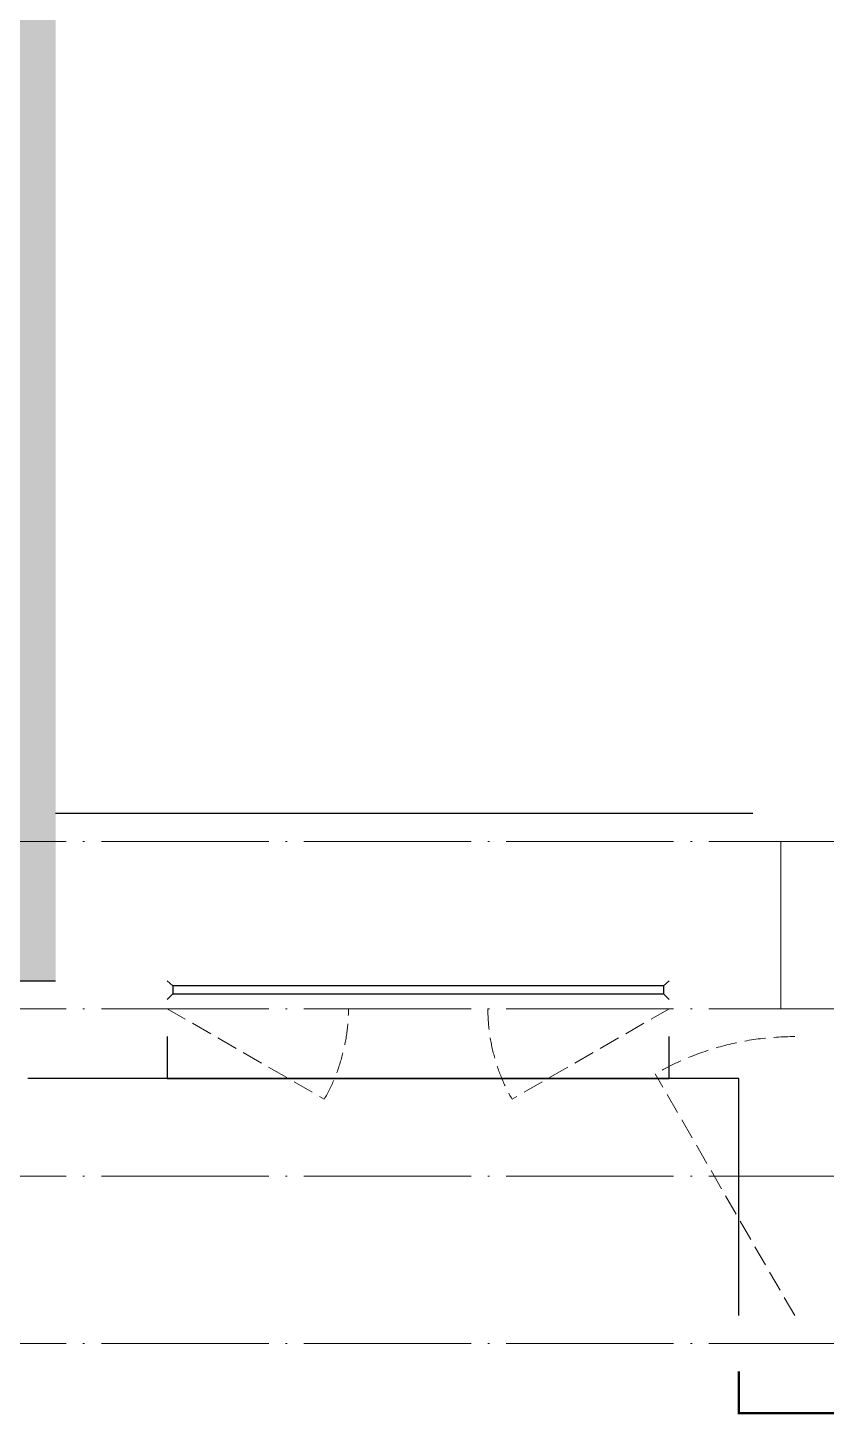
# Model space of a CAD drawing. Extents: x -518115 to 389031, y -231062 to 1628073.
# Drawn here: x 38317 to 41180, y 363570 to 368541 of the extents above; entities that cross this region are included whole.
import ezdxf

# ---------------------------------------------------------------- set-up
doc = ezdxf.new("R2010")
doc.units = 0
doc.header["$LTSCALE"] = 1000
doc.header["$MEASUREMENT"] = 0
doc.linetypes.add('DASH', pattern=[0.35, 0.25, -0.1])
doc.linetypes.add('DOTE', pattern=[2.42, 2, -0.2, 0.02, -0.2])
for name, color, linetype in [('3-栏杆1', 135, 'Continuous'), ('3.5方案汇报，与郭总、侯月琴确定户型_t8$0$2020.03.04 -1安徽标准化洋房户型(UA）_t8_t8$0$看线', 154, 'Continuous'), ('保温', 6, 'Continuous'), ('看线', 251, 'Continuous')]:
    doc.layers.add(name, color=color, linetype=linetype)
doc.layers.add('DOTE', color=19, linetype='DOTE', lineweight=9)
doc.layers.add('WINDOW', color=144, linetype='Continuous', lineweight=15)

# ---------------------------------------------------------------- blocks, each defined once
blk = doc.blocks.new('GDGDGDSDA')
at = {"layer": 'DOTE', "linetype": 'DOTE', "ltscale": 0.3}
for p, q in [((471334.8, 363358.3), (417334.8, 363358.3)), ((447034.8, 363358.3), (447034.8, 362758.3)), ((471334.8, 362758.3), (417334.8, 362758.3)), ((471334.8, 362158.3), (417334.8, 362158.3)), ((471334.8, 361558.3), (417334.8, 361558.3))]:
    blk.add_line(p, q, dxfattribs=at)
blk = doc.blocks.new('A$C718F517F')
at = {"layer": '保温', "linetype": 'Continuous', "ltscale": 10}
h = blk.add_hatch(dxfattribs=at)
h.set_pattern_fill('HEX', color=251, scale=10, angle=90, style=0)
h.set_pattern_definition([(90, (-503782.47, -516048.461), (-16.49778, 1e-15), [9.525, -19.05]), (210, (-503782.47, -516048.461), (8.24889, -14.2874966), [9.525, -19.05]), (150, (-503782.47, -516038.936), (-8.24889, -14.2874966), [9.525, -19.05])])
h.paths.add_polyline_path([(0.1, 0), (200.1, 0), (200, 4900), (0, 4900)])
at = {"layer": '保温', "color": 251, "linetype": 'ByBlock', "ltscale": 10}
blk.add_line((0, 0), (200, 0), dxfattribs=at)

msp = doc.modelspace()

# ---------------------------------------------------------------- linework, layer by layer
at = {"color": 30, "const_width": 8}
msp.add_lwpolyline([(40866.6, 363723.7), (40866.6, 363573.7), (42016.6, 363573.7), (42016.6, 363723.7)], dxfattribs=at)
at = {"layer": '3-栏杆1', "color": 5}
for p, q in [((38836.8, 365105.9), (38816.6, 365123.7)), ((38816.6, 365123.7), (38836.8, 365105.9)), ((40596.3, 365105.9), (38836.8, 365105.9)), ((38836.8, 365105.9), (38836.8, 365076.7)), ((40596.3, 365105.9), (40616.6, 365123.7)), ((40616.6, 365123.7), (40596.3, 365105.9)), ((40596.3, 365105.9), (40596.3, 365076.7)), ((38816.6, 365056.8), (38836.8, 365076.7)), ((38836.8, 365076.6), (40596.3, 365076.6)), ((40596.3, 365076.7), (40616.6, 365056.8)), ((40616.6, 365056.8), (40596.3, 365076.7))]:
    msp.add_line(p, q, dxfattribs=at)
at = {"layer": '3.5方案汇报，与郭总、侯月琴确定户型_t8$0$2020.03.04 -1安徽标准化洋房户型(UA）_t8_t8$0$看线', "ltscale": 10}
msp.add_line((40916.6, 365723.7), (38416.6, 365723.7), dxfattribs=at)
at = {"layer": 'WINDOW', "color": 250, "linetype": 'DASH', "ltscale": 0.3}
for points in [[(38816.6, 365023.7), (39379.7, 364699.1, 0.131485), (39466.6, 365023.7)], [(40616.6, 365023.7), (40053.4, 364699.1, -0.131485), (39966.6, 365023.7)], [(41066.6, 363923.7), (40566.6, 364789.8, -0.131652), (41066.6, 364923.7)]]:
    msp.add_lwpolyline(points, format="xyb", dxfattribs=at)
at = {"layer": '看线', "color": 202, "ltscale": 0.5}
for points in [[(38816.6, 364923.7), (38816.6, 364773.7), (40616.6, 364773.7), (40616.6, 364923.7)], [(40866.6, 363923.7), (40866.6, 364773.7), (38316.6, 364773.7)]]:
    msp.add_lwpolyline(points, dxfattribs=at)

# ---------------------------------------------------------------- block references
for name, p in [('GDGDGDSDA', (-406018.2, 2265.4)), ('A$C718F517F', (38216.6, 365123.7))]:
    msp.add_blockref(name, p)

doc.saveas('drawing.dxf')
